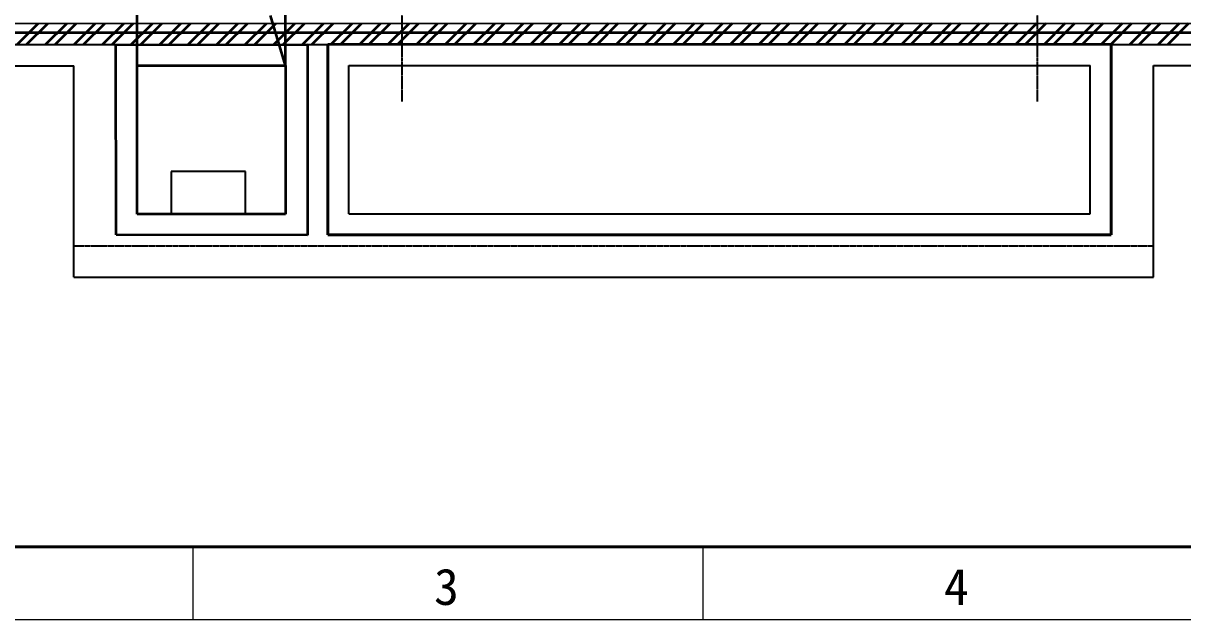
# Model space of a CAD drawing. Header units: millimetres. Extents: x 32496 to 166256, y 3504 to 23939.
# Drawn here: x 94311 to 99788, y 3504 to 6319 of the extents above; entities that cross this region are included whole.
import ezdxf
from ezdxf.enums import TextEntityAlignment as Align

# ---------------------------------------------------------------- set-up
doc = ezdxf.new("R2010")
doc.units = ezdxf.units.MM
doc.linetypes.add('CENTER', pattern=[50.8, 31.75, -6.35, 6.35, -6.35])
doc.layers.get('0').update_dxf_attribs({"lineweight": 35})
for name, color, linetype, lineweight in [('01', 7, 'Continuous', 35), ('02', 1, 'Continuous', 18), ('FORM', 7, 'Continuous', 18)]:
    doc.layers.add(name, color=color, linetype=linetype, lineweight=lineweight)
doc.layers.add('S04S0230_0', color=7, linetype='Continuous')
doc.styles.add('KEHUA', font='仿宋_GB2312.ttf')

# ---------------------------------------------------------------- blocks, each defined once
blk = doc.blocks.new('KH01-M017S_1_46')
at = {"layer": 'FORM', "color": 4}
for p, q in [((70, 0), (70, 5)), ((105, 0), (105, 5))]:
    blk.add_line(p, q, dxfattribs=at)
at = {"layer": 'FORM', "color": 6}
blk.add_lwpolyline([(0, 297), (420, 297), (420, 0), (0, 0)], close=True, dxfattribs=at)
at = {"layer": 'FORM', "color": 8, "lineweight": 40}
blk.add_lwpolyline([(5, 5), (415, 5), (415, 292), (5, 292)], close=True, dxfattribs=at)
at = {"layer": 'FORM', "color": 4, "style": 'KEHUA'}
for s, p in [('3', (86.528, 1.019)), ('4', (121.528, 1.019))]:
    blk.add_text(s, height=2.5, dxfattribs=at).set_placement(p)
for tag, p in [('设计者', (369.071, 43.93)), ('工程名称', (299.91, 37.585)), ('审核者', (369.071, 37.93)), ('标准化', (369.071, 31.93)), ('批准者', (369.071, 25.93))]:
    blk.add_attdef(tag, text='', height=2.5, dxfattribs=at).set_placement(p, align=Align.MIDDLE_LEFT)
for tag, p in [('图纸名称', (299.91, 30.82)), ('产品型号', (299.91, 24.82)), ('版本', (299.91, 18.638)), ('页码', (299.91, 12.638))]:
    blk.add_attdef(tag, p, '', height=2.5, dxfattribs=at)
blk = doc.blocks.new('etryt5rte')
at = {"color": 2, "linetype": 'CENTER', "lineweight": -3, "ltscale": 0.01}
for p, q in [((68002.7, -53516.7), (68002.7, -56425.5)), ((71002.7, -53516.7), (71002.7, -56425.5)), ((66452.9, -57107.2), (71552.9, -57107.2))]:
    blk.add_line(p, q, dxfattribs=at)
at = {"color": 2}
for p, q in [((66752.9, -56255.2), (66752.9, -55957.5)), ((67452.9, -56255.2), (67452.8, -55957.5)), ((67452.9, -56255.2), (67382, -56020.2)), ((66185.5, -56157.1), (66285.5, -56057.1)), ((66230.4, -56157.1), (66330.4, -56057)), ((66320.3, -56157), (66420.3, -56057)), ((66365.2, -56157), (66465.2, -56057)), ((66455, -56157), (66555, -56057)), ((66499.9, -56157), (66599.9, -56057)), ((66589.7, -56157), (66689.7, -56057)), ((66634.6, -56157), (66734.6, -56057)), ((66724.4, -56157), (66824.5, -56057)), ((66769.4, -56157), (66869.4, -56056.9)), ((66859.2, -56156.9), (66959.2, -56056.9)), ((66904.1, -56156.9), (67004.1, -56056.9)), ((66993.9, -56156.9), (67093.9, -56056.9)), ((67038.8, -56156.9), (67138.8, -56056.9)), ((67128.6, -56156.9), (67228.6, -56056.9)), ((67173.5, -56156.9), (67273.6, -56056.9)), ((67263.4, -56156.9), (67363.4, -56056.9)), ((67308.3, -56156.9), (67408.3, -56056.8)), ((67398.1, -56156.8), (67498.1, -56056.8)), ((67443, -56156.8), (67543, -56056.8)), ((67532.8, -56156.8), (67632.8, -56056.8)), ((67577.7, -56156.8), (67677.7, -56056.8)), ((67667.5, -56156.8), (67767.6, -56056.8)), ((67712.5, -56156.8), (67812.5, -56056.8)), ((67802.3, -56156.8), (67902.3, -56056.7)), ((67847.2, -56156.8), (67947.2, -56056.7)), ((67937, -56156.7), (68037, -56056.7)), ((67981.9, -56156.7), (68081.9, -56056.7)), ((68071.7, -56156.7), (68171.7, -56056.7)), ((68116.6, -56156.7), (68216.7, -56056.7)), ((68206.5, -56156.7), (68306.5, -56056.7)), ((68251.4, -56156.7), (68351.4, -56056.7)), ((68341.2, -56156.7), (68441.2, -56056.6)), ((68386.1, -56156.7), (68486.1, -56056.6)), ((68475.9, -56156.6), (68575.9, -56056.6)), ((68520.8, -56156.6), (68620.8, -56056.6)), ((68610.7, -56156.6), (68710.7, -56056.6)), ((68655.6, -56156.6), (68755.6, -56056.6)), ((68745.4, -56156.6), (68845.4, -56056.6)), ((68790.3, -56156.6), (68890.3, -56056.6)), ((68880.1, -56156.6), (68980.1, -56056.5)), ((68925, -56156.5), (69025, -56056.5)), ((69014.8, -56156.5), (69114.9, -56056.5)), ((69059.7, -56156.5), (69159.8, -56056.5)), ((69149.6, -56156.5), (69249.6, -56056.5)), ((69194.5, -56156.5), (69294.5, -56056.5)), ((69284.3, -56156.5), (69384.3, -56056.5)), ((69329.2, -56156.5), (69429.2, -56056.5)), ((69419, -56156.5), (69519, -56056.4)), ((69463.9, -56156.4), (69564, -56056.4)), ((69553.8, -56156.4), (69653.8, -56056.4)), ((69598.7, -56156.4), (69698.7, -56056.4)), ((69688.5, -56156.4), (69788.5, -56056.4)), ((69733.4, -56156.4), (69833.4, -56056.4)), ((69823.2, -56156.4), (69923.2, -56056.4)), ((69868.1, -56156.4), (69968.1, -56056.4)), ((69957.9, -56156.4), (70058, -56056.3)), ((70002.9, -56156.3), (70102.9, -56056.3)), ((70092.7, -56156.3), (70192.7, -56056.3)), ((70137.6, -56156.3), (70237.6, -56056.3)), ((70227.4, -56156.3), (70327.4, -56056.3)), ((70272.3, -56156.3), (70372.3, -56056.3)), ((70362.1, -56156.3), (70462.2, -56056.3)), ((70407, -56156.3), (70507.1, -56056.3)), ((70496.9, -56156.3), (70596.9, -56056.2)), ((70541.8, -56156.2), (70641.8, -56056.2)), ((70631.6, -56156.2), (70731.6, -56056.2)), ((70676.5, -56156.2), (70776.5, -56056.2)), ((70766.3, -56156.2), (70866.3, -56056.2)), ((70811.2, -56156.2), (70911.3, -56056.2)), ((70901, -56156.2), (71001.1, -56056.2)), ((70946, -56156.2), (71046, -56056.1)), ((71035.8, -56156.2), (71135.8, -56056.1)), ((71080.7, -56156.1), (71180.7, -56056.1)), ((71170.5, -56156.1), (71270.5, -56056.1)), ((71215.4, -56156.1), (71315.4, -56056.1)), ((71305.2, -56156.1), (71405.3, -56056.1)), ((71350.1, -56156.1), (71450.2, -56056.1)), ((71440, -56156.1), (71540, -56056.1)), ((71484.9, -56156.1), (71584.9, -56056)), ((71574.7, -56156.1), (71674.7, -56056)), ((71619.6, -56156), (71719.6, -56056)), ((67652.9, -56155.2), (71352.9, -56155.2)), ((67652.9, -57055.2), (67652.9, -56155.2)), ((71352.9, -56155.2), (71352.9, -57055.2)), ((71352.9, -57055.2), (67652.9, -57055.2))]:
    blk.add_line(p, q, dxfattribs=at)
at = {"color": 2, "lineweight": -3}
for p, q in [((63902.7, -56057.5), (75994.7, -56055.2)), ((63802.7, -56157.5), (76094.7, -56155.2)), ((63702.7, -56257.5), (66452.9, -56257.5)), ((66452.9, -57255.2), (66452.9, -56257.5)), ((66452.9, -56950.3), (66452.9, -56257.5)), ((67752.9, -56255.2), (71252.9, -56255.2)), ((67752.9, -56955.2), (67752.9, -56255.2)), ((71252.9, -56955.2), (71252.9, -56255.2)), ((71552.9, -56255.2), (76194.2, -56255.2)), ((71552.9, -57255.2), (71552.9, -56255.2)), ((67752.9, -56955.2), (71252.9, -56955.2)), ((66452.9, -57255.2), (66452.9, -57255.2)), ((66452.9, -57255.2), (71552.9, -57255.2))]:
    blk.add_line(p, q, dxfattribs=at)
at = {"color": 2, "ltscale": 450.578225}
for p, q in [((67652.9, -56155.2), (67652.9, -57055.2)), ((67652.9, -56155.2), (71352.9, -56155.2)), ((71352.9, -57055.2), (71352.9, -56155.2)), ((67652.9, -57055.2), (71352.9, -57055.2))]:
    blk.add_line(p, q, dxfattribs=at)
at = {"layer": '01', "color": 2}
for p, q in [((66652.5, -56157.5), (67557.5, -56157.1)), ((66652.9, -57055.2), (66652.5, -56157.5)), ((67557.5, -56157.1), (67557.5, -57057)), ((66752.9, -56957.2), (66752.9, -56255.2)), ((66752.9, -56957.2), (66752.9, -56255.2)), ((66752.9, -56255.2), (67452.9, -56255.2)), ((67452.9, -56255.2), (67452.9, -56957.2)), ((67452.9, -56957.2), (66752.9, -56957.2)), ((67452.9, -56957.2), (66752.9, -56957.2)), ((67452.9, -56955.2), (67452.9, -56957.2)), ((67557.5, -57057), (66652.9, -57055.2))]:
    blk.add_line(p, q, dxfattribs=at)
at = {"layer": '02', "color": 2, "linetype": 'ByBlock', "lineweight": -3}
for p, q in [((67263.9, -56755.2), (66913.9, -56755.2)), ((66913.9, -56755.2), (66913.9, -56955.2)), ((67263.9, -56955.2), (67263.9, -56755.2))]:
    blk.add_line(p, q, dxfattribs=at)
blk = doc.blocks.new('gtrytrgtrr')
at = {"layer": 'S04S0230_0', "color": 9, "linetype": 'Continuous'}
blk.add_line((72186.3, -74800.3), (60344.3, -74800.3), dxfattribs=at)
at = {"layer": 'S04S0230_0', "color": 7, "linetype": 'Continuous'}
blk.add_line((72186.3, -74803.3), (60350.3, -74803.3), dxfattribs=at)

msp = doc.modelspace()

# ---------------------------------------------------------------- block references
at = {"xscale": 68.80575516545142, "yscale": 68.80575516545137, "zscale": 68.80575516545137}
msp.add_blockref('KH01-M017S_1_46', (90298.079, 3504.033), dxfattribs=at)
for name, p in [('etryt5rte', (28096.931, 62375.365)), ('gtrytrgtrr', (31776.885, 81076.369))]:
    msp.add_blockref(name, p)

doc.saveas('drawing.dxf')
